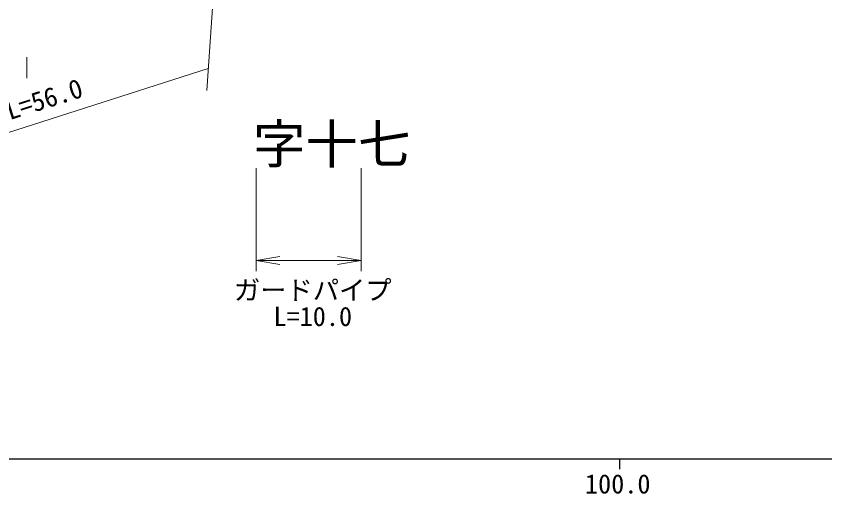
# Model space of a CAD drawing. Units: millimetres, scale not verified. Extents: x 40000 to 680000, y 20000 to 380000.
# Drawn here: x 110589 to 187554, y 201663 to 247121 of the extents above; entities that cross this region are included whole.
import ezdxf
from ezdxf.enums import TextEntityAlignment as Align

# ---------------------------------------------------------------- set-up
doc = ezdxf.new("R2010")
doc.units = ezdxf.units.MM
doc.header["$LTSCALE"] = 1000
for name, color, linetype, lineweight in [('M-BGD-EXST', 7, 'Continuous', 13), ('M-STR-HTXT', 7, 'Continuous', 13), ('M-TTL-BAND', 7, 'Continuous', 25)]:
    doc.layers.add(name, color=color, linetype=linetype, lineweight=lineweight)
doc.layers.add('M-BMK-HTXT', color=7, linetype='Continuous')
doc.styles.add('ＭＳ ゴシック', font='')
doc.styles.get('ＭＳ ゴシック').set_extended_font_data('MS Gothic')

# ---------------------------------------------------------------- blocks, each defined once
blk = doc.blocks.new('open_arrow')
at = {"color": 0, "linetype": 'Continuous', "lineweight": -2}
blk.add_lwpolyline([(7.5, 1.25), (0, 0), (7.5, -1.25)], dxfattribs=at)

msp = doc.modelspace()

# ---------------------------------------------------------------- linework, layer by layer
at = {"layer": 'M-BGD-EXST'}
msp.add_line((111616, 243230), (111616, 241230), dxfattribs=at)
at = {"layer": 'M-STR-HTXT'}
for p, q in [((130399, 263698), (128722, 240044)), ((87084, 228784), (128870, 242135)), ((133435, 232649), (133435, 222862)), ((143435, 232649), (143435, 222862)), ((133435, 223862), (143435, 223862))]:
    msp.add_line(p, q, dxfattribs=at)
at = {"layer": 'M-TTL-BAND'}
for p, q in [((40000, 205000), (579000, 205000)), ((168000, 205000), (168000, 204000))]:
    msp.add_line(p, q, dxfattribs=at)

# ---------------------------------------------------------------- block references
at = {"layer": 'M-STR-HTXT', "xscale": 300, "yscale": 300}
msp.add_blockref('open_arrow', (133435, 223862), dxfattribs=at)
at = {"layer": 'M-STR-HTXT', "xscale": 300, "yscale": 300, "rotation": 180}
msp.add_blockref('open_arrow', (143435, 223862), dxfattribs=at)

# ---------------------------------------------------------------- texts
at = {"layer": 'M-BMK-HTXT', "style": 'ＭＳ ゴシック'}
msp.add_text('字十七', height=3666, dxfattribs=at).set_placement((140623, 234944), align=Align.MIDDLE_CENTER)
at = {"layer": 'M-STR-HTXT', "style": 'ＭＳ ゴシック'}
msp.add_text('側溝\u3000L=56.0', height=1833, rotation=17.596, dxfattribs=at).set_placement((109681, 238094), align=Align.MIDDLE_CENTER)
for s, p in [('ガードパイプ', (138819, 219582)), ('L=10.0', (138819, 217082))]:
    msp.add_text(s, height=1833, dxfattribs=at).set_placement(p, align=Align.BOTTOM_CENTER)
at = {"layer": 'M-TTL-BAND', "style": 'ＭＳ ゴシック'}
msp.add_text('100.0', height=1833, dxfattribs=at).set_placement((167844, 201143), align=Align.BOTTOM_CENTER)

doc.saveas('drawing.dxf')
